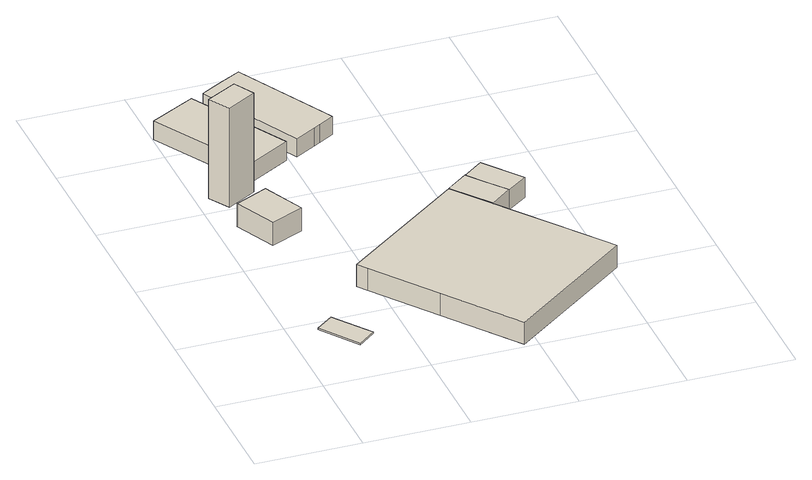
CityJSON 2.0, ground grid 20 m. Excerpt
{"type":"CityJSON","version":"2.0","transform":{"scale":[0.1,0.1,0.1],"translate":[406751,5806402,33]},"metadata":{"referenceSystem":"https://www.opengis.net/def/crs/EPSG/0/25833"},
"CityObjects":{
"building1":{"type":"Building","attributes":{"Gemeindeschluessel":"11000009","BezugspunktDach":"2200","function":"31001_3210","measuredHeight":0.281,"storeysAboveGround":1},"address":[{"country":"Germany","locality":"Berlin","thoroughfareNumber":"1 (6)","thoroughfareName":"Großer Rohrwall (Insel)"}],"geometry":[{"type":"Solid","lod":"1","boundaries":[[[[0,1,2,3]],[[4,5,6,7]],[[4,7,3,2]],[[5,4,2,1]],[[6,5,1,0]],[[7,6,0,3]]]]}]},
"building2":{"type":"Building","attributes":{"Gemeindeschluessel":"11000009","BezugspunktDach":"2200","function":"31001_3210","measuredHeight":4.68,"storeysAboveGround":1},"address":[{"country":"Germany","locality":"Berlin","thoroughfareNumber":"1 (5)","thoroughfareName":"Großer Rohrwall (Insel)"}],"geometry":[{"type":"Solid","lod":"1","boundaries":[[[[8,9,10,11]],[[12,13,14,15]],[[12,15,11,10]],[[13,12,10,9]],[[14,13,9,8]],[[15,14,8,11]]]]}]},
"building3":{"type":"Building","attributes":{"Gemeindeschluessel":"11000009","BezugspunktDach":"2200","function":"31001_3210","measuredHeight":20.17,"storeysAboveGround":1},"address":[{"country":"Germany","locality":"Berlin","thoroughfareNumber":"1 (4)","thoroughfareName":"Großer Rohrwall (Insel)"}],"geometry":[{"type":"Solid","lod":"1","boundaries":[[[[16,17,18,19]],[[20,21,22,23]],[[20,23,19,18]],[[21,20,18,17]],[[22,21,17,16]],[[23,22,16,19]]]]}]},
"building4":{"type":"Building","attributes":{"Gemeindeschluessel":"11000009","BezugspunktDach":"2200","function":"31001_3210","measuredHeight":4.38,"storeysAboveGround":1},"address":[{"country":"Germany","locality":"Berlin","thoroughfareNumber":"1","thoroughfareName":"Großer Rohrwall (Insel)"}],"geometry":[{"type":"Solid","lod":"1","boundaries":[[[[24,25,26,27]],[[28,29,30,31]],[[28,31,27,26]],[[29,28,26,25]],[[30,29,25,24]],[[31,30,24,27]]]]}]},
"building5":{"type":"Building","attributes":{"Gemeindeschluessel":"11000009","BezugspunktDach":"2200","function":"31001_3210","measuredHeight":4.23,"storeysAboveGround":1},"address":[{"country":"Germany","locality":"Berlin","thoroughfareNumber":"1 (1)","thoroughfareName":"Großer Rohrwall (Insel)"}],"geometry":[{"type":"Solid","lod":"1","boundaries":[[[[32,33,34,35,36,37,38,39]],[[40,41,42,43,44,45,46,47]],[[40,47,39,38]],[[41,40,38,37]],[[42,41,37,36]],[[43,42,36,35]],[[44,43,35,34]],[[45,44,34,33]],[[46,45,33,32]],[[47,46,32,39]]]]}]},
"building6":{"type":"Building","attributes":{"Gemeindeschluessel":"11000009","function":"31001_3210"},"address":[{"country":"Germany","locality":"Berlin","thoroughfareNumber":"1 (3)","thoroughfareName":"Großer Rohrwall (Insel)"}],"children":["building6-1","building6-2"]},
"building6-1":{"type":"BuildingPart","attributes":{"BezugspunktDach":"2200","measuredHeight":4.85,"storeysAboveGround":1},"parents":["building6"],"geometry":[{"type":"MultiSurface","lod":"1","boundaries":[[[48,49,50,51,52,53,54,55]],[[56,57,58,59,60,61,62,63]],[[56,63,55,54]],[[58,64,65,52]],[[59,58,52,51]],[[60,59,51,50]],[[61,60,50,49]],[[62,61,49,48]],[[63,62,48,55]],[[57,56,54,53]],[[66,57,53,65,64]]]}]},
"building6-2":{"type":"BuildingPart","attributes":{"BezugspunktDach":"2200","measuredHeight":5.16,"storeysAboveGround":1},"parents":["building6"],"geometry":[{"type":"MultiSurface","lod":"1","boundaries":[[[67,68,69,70,71]],[[72,73,74,64,56]],[[72,56,71,70]],[[73,72,70,69]],[[74,73,69,68]],[[64,74,68,67]],[[56,54,53,65,67,71]],[[54,56,57,53]],[[64,65,53,75,57]]]}]},
"building7":{"type":"Building","attributes":{"Gemeindeschluessel":"11000009","BezugspunktDach":"2200","function":"51009_1610","measuredHeight":4.61,"storeysAboveGround":0},"address":[{"country":"Germany","locality":"Berlin"}],"geometry":[{"type":"Solid","lod":"1","boundaries":[[[[76,77,78,79]],[[80,81,82,83]],[[80,83,79,78]],[[81,80,78,77]],[[82,81,77,76]],[[83,82,76,79]]]]}]}
},
"vertices":[
[107,104,4],[141,132,4],[89,203,4],[55,177,4],[89,203,1],[141,132,1],[107,104,1],[55,177,1],
[71,446,59],[134,475,59],[97,556,59],[34,526,59],[97,556,12],[134,475,12],[71,446,12],[34,526,12],
[45,595,211],[102,628,211],[80,668,211],[21,635,211],[80,668,9],[102,628,9],[45,595,9],[21,635,9],
[109,664,43],[193,712,43],[87,902,43],[0,855,43],[87,902,5],[193,712,5],[109,664,5],[0,855,5],
[214,717,41],[256,741,41],[268,748,41],[298,765,41],[195,959,41],[154,937,41],[142,930,41],[113,914,41],[142,930,4],[154,937,4],[195,959,4],[298,765,4],[268,748,4],[256,741,4],[214,717,4],[113,914,4],
[180,266,47],[270,146,47],[374,7,47],[612,189,47],[598,208,47],[416,446,47],[402,464,47],[166,285,47],[402,464,2],[416,446,2],[598,208,2],[612,189,2],[374,7,2],[270,146,2],[180,266,2],[166,285,2],[458,391,2],[458,391,47],[444,409,2],
[458,391,48],[499,424,48],[471,459,48],[443,495,48],[402,464,48],[443,495,2],[471,459,2],[499,424,2],[416,446,46],
[499,424,47],[539,453,47],[483,526,47],[443,495,47],[483,526,6],[539,453,6],[499,424,6],[443,495,6]
]}
